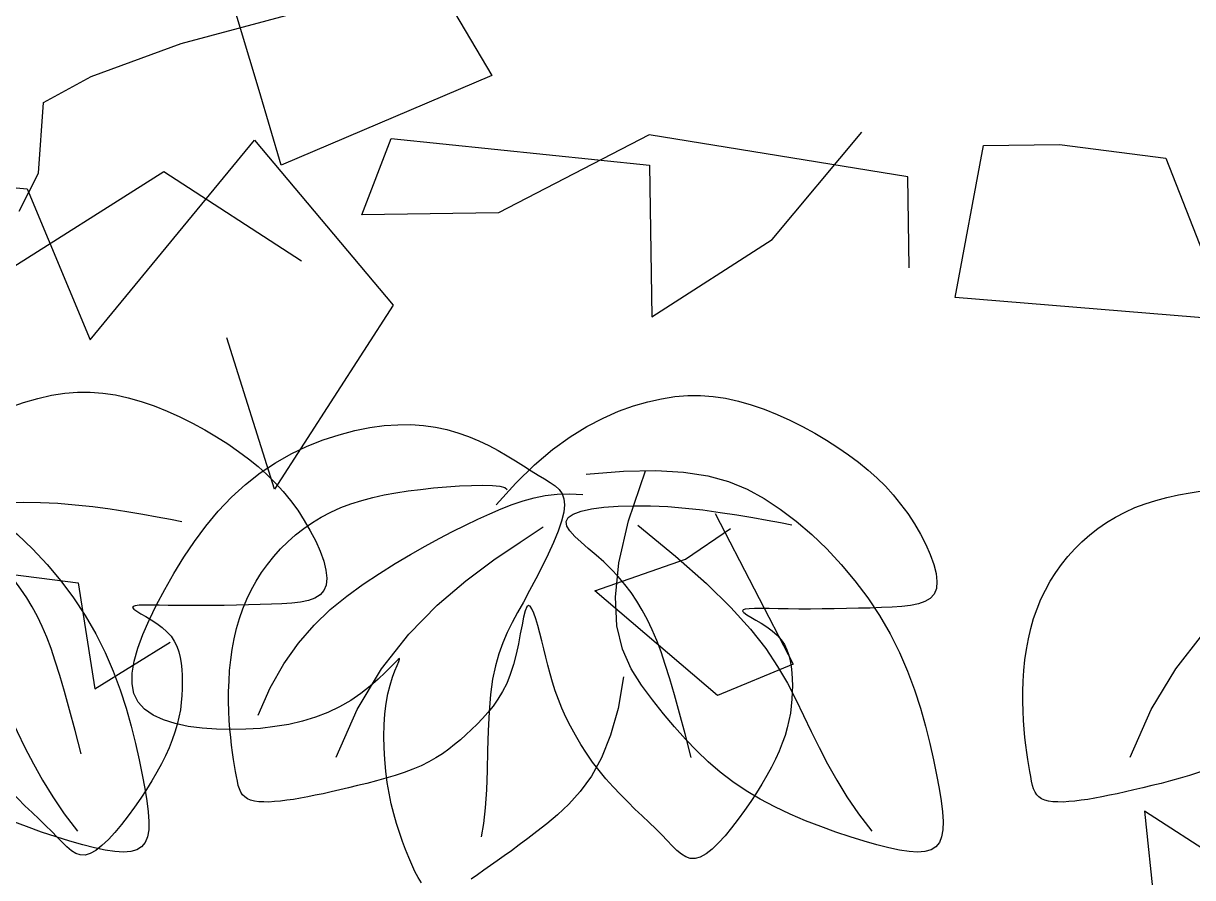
# Model space of a CAD drawing. Extents: x 941299 to 942979, y 2579300 to 2579597.
# Drawn here: x 942865.849 to 942867.081, y 2579507.483 to 2579508.383 of the extents above; entities that cross this region are included whole.
import ezdxf

# ---------------------------------------------------------------- set-up
doc = ezdxf.new("R2010")
doc.units = 0
doc.layers.get('0').update_dxf_attribs({"linetype": 'CONTINUOUS'})
for name, color, linetype in [('fz', 7, 'CONTINUOUS'), ('LH', 94, 'CONTINUOUS'), ('尺寸标注', 2, 'CONTINUOUS'), ('植物', 3, 'CONTINUOUS')]:
    doc.layers.add(name, color=color, linetype=linetype)

# ---------------------------------------------------------------- blocks, each defined once
blk = doc.blocks.new('LIM43')
at = {"color": 98}
for p, q in [((942285.3405, 2579500.7388), (942285.6132, 2579500.7831)), ((942285.4836, 2579500.6729), (942285.3891, 2579500.7861)), ((942285.8852, 2579500.7793), (942285.6127, 2579500.7511)), ((942285.6132, 2579500.7831), (942285.7721, 2579500.7009)), ((942285.9161, 2579500.699), (942285.8852, 2579500.7793)), ((942285.1809, 2579500.773), (942285.0687, 2579500.7585)), ((942285.2609, 2579500.7719), (942285.1809, 2579500.773)), ((942285.2907, 2579500.6116), (942285.2609, 2579500.7719)), ((942286.0292, 2579500.7774), (942285.8828, 2579500.6035)), ((942286.2023, 2579500.5672), (942286.0292, 2579500.7774)), ((942285.0687, 2579500.7585), (942285.019, 2579500.6313)), ((942286.557, 2579500.7542), (942286.2685, 2579500.7261)), ((942285.6127, 2579500.7511), (942285.6105, 2579500.5912)), ((942285.9794, 2579500.6501), (942286.1247, 2579500.7441)), ((942286.1247, 2579500.7441), (942286.331, 2579500.6134)), ((942285.3392, 2579500.6429), (942285.3405, 2579500.7388)), ((942286.2685, 2579500.7261), (942286.2023, 2579500.5672)), ((942285.7721, 2579500.7009), (942285.9161, 2579500.699)), ((942285.6105, 2579500.5912), (942285.4836, 2579500.6729)), ((942284.9543, 2579500.5842), (942285.2907, 2579500.6116)), ((942285.8828, 2579500.6035), (942286.0081, 2579500.4099)), ((942286.0081, 2579500.4099), (942286.0583, 2579500.5691)), ((942285.5437, 2579500.3843), (942285.4615, 2579500.2255)), ((942285.575, 2579500.3359), (942285.5275, 2579500.3685)), ((942285.6706, 2579500.3026), (942285.575, 2579500.3359)), ((942286.3271, 2579500.3256), (942286.2148, 2579500.3112)), ((942286.2148, 2579500.3112), (942286.1973, 2579500.1995)), ((942285.5411, 2579500.1925), (942285.6706, 2579500.3026)), ((942286.1973, 2579500.1995), (942286.118, 2579500.2485)), ((942285.4615, 2579500.2255), (942285.5411, 2579500.1925)), ((942284.946, 2579499.9767), (942285.0913, 2579500.0707)), ((942285.0913, 2579500.0707), (942285.0729, 2579499.8951))]:
    blk.add_line(p, q, dxfattribs=at)
blk = doc.blocks.new('花')
at = {"layer": 'LH', "color": 12}
for p, q in [((0.6241, 0.4688), (0.6123, 0.4652)), ((0.6366, 0.4716), (0.6241, 0.4688)), ((0.6496, 0.4736), (0.6366, 0.4716)), ((0.6634, 0.4747), (0.6496, 0.4736)), ((0.6779, 0.4749), (0.6634, 0.4747)), ((0.6932, 0.4741), (0.6779, 0.4749)), ((0.7092, 0.4722), (0.6932, 0.4741)), ((0.7259, 0.4693), (0.7092, 0.4722)), ((0.7431, 0.4652), (0.7259, 0.4693)), ((0.5901, 0.4561), (0.5797, 0.4507)), ((0.6009, 0.461), (0.5901, 0.4561)), ((0.6123, 0.4652), (0.6009, 0.461)), ((0.7605, 0.4599), (0.7431, 0.4652)), ((0.7779, 0.4533), (0.7605, 0.4599)), ((0.5698, 0.4448), (0.5604, 0.4387)), ((0.5797, 0.4507), (0.5698, 0.4448)), ((0.7953, 0.4454), (0.7779, 0.4533)), ((0.8123, 0.4361), (0.7953, 0.4454)), ((0.5514, 0.4325), (0.5429, 0.4263)), ((0.5604, 0.4387), (0.5514, 0.4325)), ((0.8287, 0.4253), (0.8123, 0.4361)), ((0.5349, 0.4203), (0.5274, 0.4146)), ((0.5429, 0.4263), (0.5349, 0.4203)), ((0.8445, 0.4131), (0.8287, 0.4253)), ((-0.5041, 0.4071), (-0.5172, 0.4041)), ((-0.4909, 0.4092), (-0.5041, 0.4071)), ((-0.4776, 0.4103), (-0.4909, 0.4092)), ((-0.4639, 0.4103), (-0.4776, 0.4103)), ((-0.4498, 0.4093), (-0.4639, 0.4103)), ((-0.4351, 0.4072), (-0.4498, 0.4093)), ((-0.4197, 0.4041), (-0.4351, 0.4072)), ((0.5205, 0.4095), (0.5141, 0.4049)), ((0.5274, 0.4146), (0.5205, 0.4095)), ((0.8595, 0.3996), (0.8445, 0.4131)), ((-0.5435, 0.395), (-0.5567, 0.3892)), ((-0.5303, 0.4), (-0.5435, 0.395)), ((-0.5172, 0.4041), (-0.5303, 0.4)), ((-0.4036, 0.3998), (-0.4197, 0.4041)), ((-0.3867, 0.3941), (-0.4036, 0.3998)), ((0.3674, 0.3998), (0.3425, 0.3937)), ((0.3964, 0.4039), (0.3674, 0.3998)), ((0.4303, 0.4061), (0.3964, 0.4039)), ((0.4295, 0.3534), (0.4075, 0.4044)), ((0.47, 0.4062), (0.4303, 0.4061)), ((0.5035, 0.3966), (0.4996, 0.3924)), ((0.5084, 0.4007), (0.5035, 0.3966)), ((0.5141, 0.4049), (0.5084, 0.4007)), ((0.8738, 0.3851), (0.8595, 0.3996)), ((-0.5698, 0.3826), (-0.5828, 0.3754)), ((-0.5567, 0.3892), (-0.5698, 0.3826)), ((-0.369, 0.3867), (-0.3867, 0.3941)), ((-0.3504, 0.3772), (-0.369, 0.3867)), ((0.321, 0.3859), (0.3021, 0.3764)), ((0.3425, 0.3937), (0.321, 0.3859)), ((0.4891, 0.387), (0.4751, 0.385)), ((0.5023, 0.3878), (0.4891, 0.387)), ((0.4954, 0.3823), (0.4953, 0.3759)), ((0.4969, 0.3877), (0.4954, 0.3823)), ((0.4996, 0.3924), (0.4969, 0.3877)), ((0.5147, 0.3874), (0.5023, 0.3878)), ((0.5267, 0.3861), (0.5147, 0.3874)), ((0.5385, 0.3838), (0.5267, 0.3861)), ((0.5503, 0.3808), (0.5385, 0.3838)), ((0.8872, 0.3699), (0.8738, 0.3851)), ((-0.5828, 0.3754), (-0.5955, 0.3677)), ((-0.331, 0.3653), (-0.3504, 0.3772)), ((0.3021, 0.3764), (0.2851, 0.3652)), ((0.4953, 0.3759), (0.4968, 0.3682)), ((0.5622, 0.3771), (0.5503, 0.3808)), ((0.5745, 0.373), (0.5622, 0.3771)), ((0.5875, 0.3683), (0.5745, 0.373)), ((0.8998, 0.3542), (0.8872, 0.3699)), ((-0.6078, 0.3596), (-0.6196, 0.3512)), ((-0.5955, 0.3677), (-0.6078, 0.3596)), ((-0.3106, 0.3508), (-0.331, 0.3653)), ((0.2851, 0.3652), (0.2691, 0.3526)), ((0.4968, 0.3682), (0.5, 0.3591)), ((0.5, 0.3591), (0.5045, 0.3487)), ((0.601, 0.3633), (0.5875, 0.3683)), ((0.6152, 0.3577), (0.601, 0.3633)), ((0.63, 0.3515), (0.6152, 0.3577)), ((-0.6196, 0.3512), (-0.6308, 0.3427)), ((-0.2893, 0.3332), (-0.3106, 0.3508)), ((0.2691, 0.3526), (0.2535, 0.3385)), ((0.4201, 0.348), (0.3832, 0.3123)), ((0.4433, 0.3104), (0.4295, 0.3534)), ((0.5045, 0.3487), (0.5103, 0.3374)), ((0.6454, 0.3448), (0.63, 0.3515)), ((0.9116, 0.3382), (0.8998, 0.3542)), ((-0.6414, 0.334), (-0.6512, 0.3253)), ((-0.6308, 0.3427), (-0.6414, 0.334)), ((-0.267, 0.3124), (-0.2893, 0.3332)), ((-0.2646, 0.333), (-0.2724, 0.3315)), ((-0.2545, 0.3341), (-0.2646, 0.333)), ((-0.2428, 0.3349), (-0.2545, 0.3341)), ((-0.2299, 0.3354), (-0.2428, 0.3349)), ((-0.2163, 0.3356), (-0.2299, 0.3354)), ((-0.2025, 0.3355), (-0.2163, 0.3356)), ((-0.1889, 0.3352), (-0.2025, 0.3355)), ((-0.1756, 0.3347), (-0.1889, 0.3352)), ((-0.1627, 0.3338), (-0.1756, 0.3347)), ((-0.1502, 0.3326), (-0.1627, 0.3338)), ((0.2535, 0.3385), (0.2384, 0.3231)), ((0.5103, 0.3374), (0.5169, 0.3254)), ((0.6615, 0.3373), (0.6454, 0.3448)), ((0.6782, 0.3292), (0.6615, 0.3373)), ((0.9225, 0.3222), (0.9116, 0.3382)), ((-0.6512, 0.3253), (-0.6605, 0.3163)), ((-0.2776, 0.3296), (-0.2796, 0.3273)), ((-0.2724, 0.3315), (-0.2776, 0.3296)), ((-0.1379, 0.3309), (-0.1502, 0.3326)), ((-0.1261, 0.3288), (-0.1379, 0.3309)), ((-0.1145, 0.3262), (-0.1261, 0.3288)), ((-0.1034, 0.323), (-0.1145, 0.3262)), ((-0.0926, 0.3192), (-0.1034, 0.323)), ((0.2384, 0.3231), (0.2238, 0.3066)), ((0.5169, 0.3254), (0.5242, 0.3132)), ((0.6956, 0.3202), (0.6782, 0.3292)), ((0.9325, 0.3065), (0.9225, 0.3222)), ((-0.6605, 0.3163), (-0.6691, 0.3072)), ((-0.0822, 0.3148), (-0.0926, 0.3192)), ((-0.0723, 0.3098), (-0.0822, 0.3148)), ((-0.0627, 0.3043), (-0.0723, 0.3098)), ((0.3832, 0.3123), (0.3533, 0.281)), ((0.45, 0.2744), (0.4433, 0.3104)), ((0.5242, 0.3132), (0.5318, 0.3009)), ((0.7136, 0.3104), (0.6956, 0.3202)), ((0.732, 0.2992), (0.7136, 0.3104)), ((-0.6772, 0.2977), (-0.6847, 0.2879)), ((-0.6691, 0.3072), (-0.6772, 0.2977)), ((-0.4289, 0.2977), (-0.447, 0.2954)), ((-0.4114, 0.2993), (-0.4289, 0.2977)), ((-0.3949, 0.3002), (-0.4114, 0.2993)), ((-0.3799, 0.3003), (-0.3949, 0.3002)), ((-0.3666, 0.2996), (-0.3799, 0.3003)), ((-0.3555, 0.2981), (-0.3666, 0.2996)), ((-0.3469, 0.2958), (-0.3555, 0.2981)), ((-0.3413, 0.2926), (-0.3469, 0.2958)), ((-0.0535, 0.2983), (-0.0627, 0.3043)), ((-0.0448, 0.2918), (-0.0535, 0.2983)), ((0.2238, 0.3066), (0.21, 0.2891)), ((0.5318, 0.3009), (0.5395, 0.2889)), ((0.7506, 0.2864), (0.732, 0.2992)), ((0.9415, 0.2913), (0.9325, 0.3065)), ((-0.6847, 0.2879), (-0.6917, 0.2777)), ((-0.5016, 0.2848), (-0.5189, 0.2807)), ((-0.4836, 0.2888), (-0.5016, 0.2848)), ((-0.4653, 0.2923), (-0.4836, 0.2888)), ((-0.447, 0.2954), (-0.4653, 0.2923)), ((-0.342, 0.2784), (-0.3393, 0.2838)), ((-0.3389, 0.2886), (-0.3413, 0.2926)), ((-0.3393, 0.2838), (-0.3389, 0.2886)), ((-0.2887, 0.2709), (-0.3142, 0.2852)), ((-0.0365, 0.2849), (-0.0448, 0.2918)), ((-0.0287, 0.2775), (-0.0365, 0.2849)), ((0.21, 0.2891), (0.1971, 0.2707)), ((0.5395, 0.2889), (0.547, 0.2775)), ((0.7689, 0.2715), (0.7506, 0.2864)), ((0.9494, 0.2767), (0.9415, 0.2913)), ((-0.6917, 0.2777), (-0.6983, 0.267)), ((-0.5503, 0.2725), (-0.5639, 0.2687)), ((-0.5352, 0.2765), (-0.5503, 0.2725)), ((-0.5189, 0.2807), (-0.5352, 0.2765)), ((-0.3528, 0.2656), (-0.3467, 0.2722)), ((-0.3467, 0.2722), (-0.342, 0.2784)), ((-0.0214, 0.2698), (-0.0287, 0.2775)), ((0.3533, 0.281), (0.3296, 0.2535)), ((0.4509, 0.2443), (0.45, 0.2744)), ((0.547, 0.2775), (0.554, 0.2669)), ((0.7869, 0.254), (0.7689, 0.2715)), ((0.9559, 0.2627), (0.9494, 0.2767)), ((-0.6983, 0.267), (-0.7044, 0.2558)), ((-0.5639, 0.2687), (-0.5755, 0.2654)), ((-0.3598, 0.2584), (-0.3528, 0.2656)), ((-0.2597, 0.2546), (-0.2887, 0.2709)), ((-0.0145, 0.2617), (-0.0214, 0.2698)), ((-0.0081, 0.2531), (-0.0145, 0.2617)), ((0.1971, 0.2707), (0.1851, 0.2516)), ((0.554, 0.2669), (0.5606, 0.2568)), ((0.9608, 0.2496), (0.9559, 0.2627)), ((-0.7044, 0.2558), (-0.7098, 0.2444)), ((-0.3749, 0.2429), (-0.3674, 0.2508)), ((-0.3674, 0.2508), (-0.3598, 0.2584)), ((-0.2285, 0.2353), (-0.2597, 0.2546)), ((-0.0021, 0.2443), (-0.0081, 0.2531)), ((0.1851, 0.2516), (0.1743, 0.232)), ((0.3296, 0.2535), (0.311, 0.2291)), ((0.5606, 0.2568), (0.5668, 0.2468)), ((0.5668, 0.2468), (0.5724, 0.2364)), ((0.8042, 0.2335), (0.7869, 0.254)), ((0.964, 0.2372), (0.9608, 0.2496)), ((-0.7098, 0.2444), (-0.7146, 0.2331)), ((-0.3887, 0.2263), (-0.382, 0.2348)), ((-0.382, 0.2348), (-0.3749, 0.2429)), ((-0.1961, 0.2122), (-0.2285, 0.2353)), ((0.0033, 0.235), (-0.0021, 0.2443)), ((0.0082, 0.2254), (0.0033, 0.235)), ((0.4471, 0.2192), (0.4509, 0.2443)), ((0.5724, 0.2364), (0.5775, 0.2253)), ((0.9651, 0.2258), (0.964, 0.2372)), ((-0.7184, 0.222), (-0.7212, 0.2114)), ((-0.7146, 0.2331), (-0.7184, 0.222)), ((-0.395, 0.2175), (-0.3887, 0.2263)), ((0.0127, 0.2155), (0.0082, 0.2254)), ((0.1743, 0.232), (0.1648, 0.2119)), ((0.311, 0.2291), (0.2967, 0.2074)), ((0.5775, 0.2253), (0.582, 0.2129)), ((0.682, 0.2284), (0.682, 0.2291)), ((0.682, 0.2291), (0.6836, 0.2281)), ((0.6831, 0.2259), (0.682, 0.2284)), ((0.6852, 0.222), (0.6831, 0.2259)), ((0.6836, 0.2281), (0.6869, 0.2253)), ((0.688, 0.2166), (0.6852, 0.222)), ((0.6869, 0.2253), (0.6919, 0.221)), ((0.8205, 0.2097), (0.8042, 0.2335)), ((0.964, 0.2155), (0.9651, 0.2258)), ((-0.7212, 0.2114), (-0.7228, 0.2017)), ((-0.4008, 0.2084), (-0.395, 0.2175)), ((-0.1637, 0.1842), (-0.1961, 0.2122)), ((0.0166, 0.2052), (0.0127, 0.2155)), ((0.1648, 0.2119), (0.1566, 0.1916)), ((0.4399, 0.198), (0.4471, 0.2192)), ((0.582, 0.2129), (0.5861, 0.1991)), ((0.6911, 0.2099), (0.688, 0.2166)), ((0.6944, 0.202), (0.6911, 0.2099)), ((0.6919, 0.221), (0.6984, 0.2155)), ((0.6984, 0.2155), (0.7063, 0.2092)), ((0.8356, 0.182), (0.8205, 0.2097)), ((0.9605, 0.2062), (0.964, 0.2155)), ((-0.7228, 0.2017), (-0.723, 0.1931)), ((-0.4111, 0.1888), (-0.4061, 0.1988)), ((-0.4061, 0.1988), (-0.4008, 0.2084)), ((-0.297, 0.1952), (-0.2954, 0.2)), ((-0.2954, 0.2), (-0.2937, 0.203)), ((-0.2937, 0.203), (-0.2919, 0.2039)), ((-0.2919, 0.2039), (-0.29, 0.2024)), ((-0.29, 0.2024), (-0.288, 0.1984)), ((-0.288, 0.1984), (-0.2858, 0.1921)), ((0.02, 0.1945), (0.0166, 0.2052)), ((0.2967, 0.2074), (0.2857, 0.1875)), ((0.4305, 0.1797), (0.4399, 0.198)), ((0.5861, 0.1991), (0.5896, 0.1832)), ((0.6974, 0.1929), (0.6944, 0.202)), ((0.7063, 0.2092), (0.7154, 0.2025)), ((0.7154, 0.2025), (0.7257, 0.1957)), ((0.9459, 0.1911), (0.9544, 0.1981)), ((0.9544, 0.1981), (0.9605, 0.2062)), ((-0.723, 0.1931), (-0.7218, 0.1859)), ((-0.7218, 0.1859), (-0.7189, 0.1803)), ((-0.4157, 0.1784), (-0.4111, 0.1888)), ((-0.3001, 0.1819), (-0.2986, 0.1891)), ((-0.2986, 0.1891), (-0.297, 0.1952)), ((-0.2858, 0.1921), (-0.2835, 0.184)), ((0.023, 0.1837), (0.02, 0.1945)), ((0.1566, 0.1916), (0.1498, 0.1712)), ((0.2857, 0.1875), (0.277, 0.169)), ((0.4485, 0.19), (0.4569, 0.1573)), ((0.7001, 0.1829), (0.6974, 0.1929)), ((0.7257, 0.1957), (0.737, 0.1893)), ((0.737, 0.1893), (0.7492, 0.1834)), ((0.9234, 0.1803), (0.9355, 0.1852)), ((0.9355, 0.1852), (0.9459, 0.1911)), ((-0.7189, 0.1803), (-0.7145, 0.1761)), ((-0.7145, 0.1761), (-0.7087, 0.1731)), ((-0.7087, 0.1731), (-0.7016, 0.1713)), ((-0.6383, 0.1719), (-0.6256, 0.1727)), ((-0.6256, 0.1727), (-0.6128, 0.1735)), ((-0.6128, 0.1735), (-0.6001, 0.1744)), ((-0.6001, 0.1744), (-0.5877, 0.1754)), ((-0.5877, 0.1754), (-0.5757, 0.1764)), ((-0.5757, 0.1764), (-0.5644, 0.1774)), ((-0.5644, 0.1774), (-0.5539, 0.1785)), ((-0.5539, 0.1785), (-0.5445, 0.1794)), ((-0.5445, 0.1794), (-0.5362, 0.1803)), ((-0.5362, 0.1803), (-0.5291, 0.1808)), ((-0.5291, 0.1808), (-0.5235, 0.1811)), ((-0.5204, 0.175), (-0.5245, 0.1721)), ((-0.5235, 0.1811), (-0.5194, 0.181)), ((-0.5176, 0.1774), (-0.5204, 0.175)), ((-0.5194, 0.181), (-0.517, 0.1804)), ((-0.5164, 0.1792), (-0.5176, 0.1774)), ((-0.517, 0.1804), (-0.5164, 0.1792)), ((-0.4198, 0.1674), (-0.4157, 0.1784)), ((-0.3029, 0.1655), (-0.3015, 0.1739)), ((-0.3015, 0.1739), (-0.3001, 0.1819)), ((-0.2835, 0.184), (-0.2809, 0.1747)), ((-0.2809, 0.1747), (-0.278, 0.1644)), ((-0.1322, 0.1503), (-0.1637, 0.1842)), ((0.0254, 0.1727), (0.023, 0.1837)), ((0.0275, 0.1617), (0.0254, 0.1727)), ((0.42, 0.1633), (0.4305, 0.1797)), ((0.5896, 0.1832), (0.5926, 0.1651)), ((0.7023, 0.1721), (0.7001, 0.1829)), ((0.7492, 0.1834), (0.762, 0.1786)), ((0.762, 0.1786), (0.7756, 0.1747)), ((0.7756, 0.1747), (0.7896, 0.1717)), ((0.8805, 0.1708), (0.8956, 0.1732)), ((0.8956, 0.1732), (0.91, 0.1763)), ((0.91, 0.1763), (0.9234, 0.1803)), ((-0.7016, 0.1713), (-0.6933, 0.1703)), ((-0.6933, 0.1703), (-0.6839, 0.17)), ((-0.6839, 0.17), (-0.6736, 0.1701)), ((-0.6736, 0.1701), (-0.6625, 0.1706)), ((-0.6625, 0.1706), (-0.6506, 0.1712)), ((-0.6506, 0.1712), (-0.6383, 0.1719)), ((-0.5404, 0.1604), (-0.5457, 0.1558)), ((-0.5348, 0.1647), (-0.5404, 0.1604)), ((-0.5294, 0.1686), (-0.5348, 0.1647)), ((-0.5245, 0.1721), (-0.5294, 0.1686)), ((-0.4236, 0.1558), (-0.4198, 0.1674)), ((-0.3042, 0.1569), (-0.3029, 0.1655)), ((-0.278, 0.1644), (-0.2747, 0.1537)), ((0.0291, 0.1507), (0.0275, 0.1617)), ((0.1498, 0.1712), (0.1441, 0.1509)), ((0.277, 0.169), (0.2696, 0.1513)), ((0.4096, 0.1478), (0.42, 0.1633)), ((0.5926, 0.1651), (0.5952, 0.1453)), ((0.704, 0.1607), (0.7023, 0.1721)), ((0.7053, 0.1487), (0.704, 0.1607)), ((0.7896, 0.1717), (0.8042, 0.1696)), ((0.8042, 0.1696), (0.8191, 0.1684)), ((0.8191, 0.1684), (0.8343, 0.1679)), ((0.8343, 0.1679), (0.8496, 0.1682)), ((0.8496, 0.1682), (0.8651, 0.1692)), ((0.8651, 0.1692), (0.8805, 0.1708)), ((-0.5504, 0.1509), (-0.5543, 0.1457)), ((-0.5457, 0.1558), (-0.5504, 0.1509)), ((-0.4272, 0.1434), (-0.4236, 0.1558)), ((-0.3071, 0.1393), (-0.3056, 0.1482)), ((-0.3056, 0.1482), (-0.3042, 0.1569)), ((-0.2747, 0.1537), (-0.2711, 0.1431)), ((-0.1029, 0.1097), (-0.1322, 0.1503)), ((0.0304, 0.1399), (0.0291, 0.1507)), ((0.1441, 0.1509), (0.1395, 0.1311)), ((0.2696, 0.1513), (0.2628, 0.1338)), ((0.4569, 0.1573), (0.4671, 0.1299)), ((0.7061, 0.1365), (0.7053, 0.1487)), ((-0.5573, 0.1403), (-0.5595, 0.1347)), ((-0.5543, 0.1457), (-0.5573, 0.1403)), ((-0.4305, 0.1297), (-0.4272, 0.1434)), ((-0.3087, 0.1303), (-0.3071, 0.1393)), ((-0.2711, 0.1431), (-0.2669, 0.1331)), ((0.0313, 0.1293), (0.0304, 0.1399)), ((0.3992, 0.1331), (0.4096, 0.1478)), ((0.5952, 0.1453), (0.5976, 0.1247)), ((0.7065, 0.1242), (0.7061, 0.1365)), ((-0.5611, 0.1289), (-0.5621, 0.1228)), ((-0.5595, 0.1347), (-0.5611, 0.1289)), ((-0.4339, 0.1144), (-0.4305, 0.1297)), ((-0.3105, 0.1212), (-0.3087, 0.1303)), ((-0.2669, 0.1331), (-0.2623, 0.1239)), ((-0.2623, 0.1239), (-0.2572, 0.1156)), ((0.0319, 0.1191), (0.0313, 0.1293)), ((0.1395, 0.1311), (0.1357, 0.1118)), ((0.2628, 0.1338), (0.2561, 0.1163)), ((0.3887, 0.1192), (0.3992, 0.1331)), ((0.4671, 0.1299), (0.4785, 0.1072)), ((0.5976, 0.1247), (0.5999, 0.1039)), ((0.7064, 0.112), (0.7065, 0.1242)), ((-0.5626, 0.1166), (-0.5627, 0.1101)), ((-0.5621, 0.1228), (-0.5626, 0.1166)), ((-0.4374, 0.0971), (-0.4339, 0.1144)), ((-0.3152, 0.1025), (-0.3127, 0.112)), ((-0.3127, 0.112), (-0.3105, 0.1212)), ((-0.2572, 0.1156), (-0.2517, 0.108)), ((0.0323, 0.1094), (0.0319, 0.1191)), ((0.1357, 0.1118), (0.1327, 0.0934)), ((0.2561, 0.1163), (0.2492, 0.0987)), ((0.378, 0.106), (0.3887, 0.1192)), ((0.7059, 0.1), (0.7064, 0.112)), ((-0.5627, 0.1101), (-0.5625, 0.1035)), ((-0.5625, 0.1035), (-0.5621, 0.0967)), ((-0.3181, 0.0929), (-0.3152, 0.1025)), ((-0.2517, 0.108), (-0.246, 0.1012)), ((-0.246, 0.1012), (-0.24, 0.0949)), ((-0.0767, 0.0613), (-0.1029, 0.1097)), ((0.0322, 0.0913), (0.0324, 0.1001)), ((0.0324, 0.1001), (0.0323, 0.1094)), ((0.2492, 0.0987), (0.2418, 0.081)), ((0.3669, 0.0935), (0.378, 0.106)), ((0.4785, 0.1072), (0.4909, 0.0886)), ((0.5999, 0.1039), (0.6024, 0.0837)), ((0.7049, 0.0884), (0.7059, 0.1)), ((-0.5621, 0.0967), (-0.5614, 0.0897)), ((-0.5614, 0.0897), (-0.5605, 0.0825)), ((-0.4411, 0.0775), (-0.4374, 0.0971)), ((-0.3216, 0.0832), (-0.3181, 0.0929)), ((-0.24, 0.0949), (-0.2338, 0.0891)), ((-0.2338, 0.0891), (-0.2276, 0.0837)), ((0.032, 0.083), (0.0322, 0.0913)), ((0.1327, 0.0934), (0.1303, 0.076)), ((0.3553, 0.0816), (0.3669, 0.0935)), ((0.4909, 0.0886), (0.5039, 0.0735)), ((0.7035, 0.0772), (0.7049, 0.0884)), ((-0.5605, 0.0825), (-0.5592, 0.0752)), ((-0.5592, 0.0752), (-0.5576, 0.0678)), ((-0.4452, 0.0553), (-0.4411, 0.0775)), ((-0.3255, 0.0733), (-0.3216, 0.0832)), ((-0.2276, 0.0837), (-0.2213, 0.0785)), ((-0.2213, 0.0785), (-0.215, 0.0735)), ((0.0311, 0.068), (0.0316, 0.0753)), ((0.0316, 0.0753), (0.032, 0.083)), ((0.1303, 0.076), (0.1284, 0.0599)), ((0.2418, 0.081), (0.2336, 0.063)), ((0.343, 0.0704), (0.3553, 0.0816)), ((0.6024, 0.0837), (0.6051, 0.0649)), ((0.7018, 0.0664), (0.7035, 0.0772)), ((-0.5576, 0.0678), (-0.5555, 0.0603)), ((-0.3347, 0.0534), (-0.3299, 0.0634)), ((-0.3299, 0.0634), (-0.3255, 0.0733)), ((-0.215, 0.0735), (-0.2087, 0.0688)), ((-0.2087, 0.0688), (-0.2022, 0.0642)), ((-0.2022, 0.0642), (-0.1956, 0.0598)), ((0.0306, 0.0614), (0.0311, 0.068)), ((0.2336, 0.063), (0.2243, 0.0446)), ((0.3298, 0.0598), (0.343, 0.0704)), ((0.5039, 0.0735), (0.5169, 0.0613)), ((0.6051, 0.0649), (0.6083, 0.0483)), ((0.6997, 0.0561), (0.7018, 0.0664)), ((-0.5555, 0.0603), (-0.553, 0.0526)), ((-0.553, 0.0526), (-0.55, 0.0448)), ((-0.4497, 0.0301), (-0.4452, 0.0553)), ((-0.34, 0.0436), (-0.3347, 0.0534)), ((-0.1956, 0.0598), (-0.1886, 0.0557)), ((-0.1886, 0.0557), (-0.1813, 0.0518)), ((-0.1813, 0.0518), (-0.1735, 0.0483)), ((0.0291, 0.0448), (0.0296, 0.0498)), ((0.0296, 0.0498), (0.0301, 0.0553)), ((0.0301, 0.0553), (0.0306, 0.0614)), ((0.1284, 0.0599), (0.1269, 0.0452)), ((0.3009, 0.0403), (0.3157, 0.0498)), ((0.3157, 0.0498), (0.3298, 0.0598)), ((0.5169, 0.0613), (0.5297, 0.0512)), ((0.5297, 0.0512), (0.5418, 0.0427)), ((0.6975, 0.0462), (0.6997, 0.0561)), ((-0.55, 0.0448), (-0.5465, 0.0369)), ((-0.3456, 0.0338), (-0.34, 0.0436)), ((-0.1735, 0.0483), (-0.1652, 0.045)), ((-0.1652, 0.045), (-0.1563, 0.0421)), ((-0.1563, 0.0421), (-0.1469, 0.0394)), ((-0.1469, 0.0394), (-0.1371, 0.0371)), ((-0.1371, 0.0371), (-0.1271, 0.0349)), ((0.0276, 0.0365), (0.0285, 0.0404)), ((0.0285, 0.0404), (0.0291, 0.0448)), ((0.1269, 0.0452), (0.1258, 0.032)), ((0.2243, 0.0446), (0.2137, 0.0259)), ((0.2856, 0.0315), (0.3009, 0.0403)), ((0.5418, 0.0427), (0.553, 0.0353)), ((0.6083, 0.0483), (0.6121, 0.0346)), ((0.6951, 0.0368), (0.6975, 0.0462)), ((-0.5465, 0.0369), (-0.5425, 0.0289)), ((-0.5425, 0.0289), (-0.538, 0.0208)), ((-0.3517, 0.0243), (-0.3456, 0.0338)), ((-0.1271, 0.0349), (-0.1169, 0.033)), ((-0.1169, 0.033), (-0.1068, 0.0312)), ((-0.1068, 0.0312), (-0.0968, 0.0296)), ((-0.0968, 0.0296), (-0.087, 0.0281)), ((-0.087, 0.0281), (-0.0776, 0.0267)), ((-0.0776, 0.0267), (-0.0685, 0.0254)), ((-0.0685, 0.0254), (-0.0598, 0.0242)), ((0.0168, 0.0238), (0.0201, 0.0256)), ((0.0201, 0.0256), (0.0228, 0.0277)), ((0.0228, 0.0277), (0.0248, 0.0302)), ((0.0248, 0.0302), (0.0264, 0.0331)), ((0.0264, 0.0331), (0.0276, 0.0365)), ((0.1258, 0.032), (0.1253, 0.0203)), ((0.2137, 0.0259), (0.2013, 0.0065)), ((0.2701, 0.0232), (0.2856, 0.0315)), ((0.553, 0.0353), (0.5633, 0.0287)), ((0.5633, 0.0287), (0.5727, 0.0228)), ((0.6899, 0.0194), (0.6925, 0.0279)), ((0.6925, 0.0279), (0.6951, 0.0368)), ((-0.538, 0.0208), (-0.533, 0.0126)), ((-0.533, 0.0126), (-0.5275, 0.0043)), ((-0.3649, 0.0059), (-0.3581, 0.015)), ((-0.3581, 0.015), (-0.3517, 0.0243)), ((-0.0598, 0.0242), (-0.0514, 0.0232)), ((-0.0514, 0.0232), (-0.0434, 0.0222)), ((-0.0434, 0.0222), (-0.0357, 0.0214)), ((-0.0357, 0.0214), (-0.0283, 0.0208)), ((-0.0283, 0.0208), (-0.0213, 0.0204)), ((-0.0213, 0.0204), (-0.0145, 0.0201)), ((-0.0145, 0.0201), (-0.0082, 0.0201)), ((-0.0082, 0.0201), (-0.0022, 0.0202)), ((-0.0022, 0.0202), (0.0033, 0.0207)), ((0.0033, 0.0207), (0.0084, 0.0214)), ((0.0084, 0.0214), (0.0129, 0.0225)), ((0.0129, 0.0225), (0.0168, 0.0238)), ((0.1253, 0.0203), (0.1255, 0.0101)), ((0.2392, 0.0086), (0.2545, 0.0156)), ((0.2545, 0.0156), (0.2701, 0.0232)), ((0.5727, 0.0228), (0.5814, 0.0174)), ((0.5814, 0.0174), (0.5896, 0.0126)), ((0.5896, 0.0126), (0.5974, 0.008)), ((0.6873, 0.0115), (0.6899, 0.0194)), ((-0.5275, 0.0043), (-0.5215, -0.0042)), ((-0.3719, -0.0028), (-0.3649, 0.0059)), ((0.1255, 0.0101), (0.1265, 0.0014)), ((0.1265, 0.0014), (0.1284, -0.0058)), ((0.2103, -0.0035), (0.2244, 0.0022)), ((0.2244, 0.0022), (0.2392, 0.0086)), ((0.5974, 0.008), (0.6048, 0.0037)), ((0.6048, 0.0037), (0.6121, -0.0006)), ((0.6817, -0.0025), (0.6845, 0.0041)), ((0.6845, 0.0041), (0.6873, 0.0115)), ((-0.5215, -0.0042), (-0.5151, -0.0128)), ((-0.386, -0.0193), (-0.379, -0.0112)), ((-0.379, -0.0112), (-0.3719, -0.0028)), ((0.1284, -0.0058), (0.1313, -0.0115)), ((0.1313, -0.0115), (0.1354, -0.0157)), ((0.185, -0.0127), (0.1971, -0.0085)), ((0.1971, -0.0085), (0.2103, -0.0035)), ((0.6121, -0.0006), (0.6193, -0.0049)), ((0.6193, -0.0049), (0.6263, -0.009)), ((0.6786, -0.0084), (0.6817, -0.0025)), ((-0.5151, -0.0128), (-0.5083, -0.0215)), ((-0.5083, -0.0215), (-0.501, -0.0304)), ((-0.393, -0.0271), (-0.386, -0.0193)), ((0.1354, -0.0157), (0.1407, -0.0184)), ((0.1407, -0.0184), (0.1473, -0.0196)), ((0.1473, -0.0196), (0.155, -0.0196)), ((0.155, -0.0196), (0.1639, -0.0183)), ((0.1639, -0.0183), (0.1739, -0.016)), ((0.1739, -0.016), (0.185, -0.0127)), ((-0.501, -0.0304), (-0.4935, -0.0391)), ((-0.406, -0.0418), (-0.3997, -0.0346)), ((-0.3997, -0.0346), (-0.393, -0.0271)), ((-0.4935, -0.0391), (-0.4858, -0.0475)), ((-0.4858, -0.0475), (-0.4782, -0.0552)), ((-0.4171, -0.0551), (-0.4119, -0.0486)), ((-0.4119, -0.0486), (-0.406, -0.0418)), ((-0.4782, -0.0552), (-0.4707, -0.0622)), ((-0.4264, -0.0663), (-0.4219, -0.061)), ((-0.4219, -0.061), (-0.4171, -0.0551)), ((-0.4707, -0.0622), (-0.4634, -0.068)), ((-0.4634, -0.068), (-0.4567, -0.0725)), ((-0.4567, -0.0725), (-0.4504, -0.0754)), ((-0.4352, -0.0739), (-0.4308, -0.0707)), ((-0.4308, -0.0707), (-0.4264, -0.0663)), ((-0.4504, -0.0754), (-0.4449, -0.0765)), ((-0.4449, -0.0765), (-0.4398, -0.0759)), ((-0.4398, -0.0759), (-0.4352, -0.0739))]:
    blk.add_line(p, q, dxfattribs=at)
blk = doc.blocks.new('A$C3A3013BA')
at = {"layer": '植物', "color": 3}
for p, q in [((5815.2, 9028.6), (5870.4, 8955)), ((6385.7, 9028.6), (6367.3, 8863.1)), ((6864.1, 8918.2), (6385.7, 9028.6)), ((5870.4, 8955), (5907.2, 8807.9)), ((6808.9, 8771.1), (6864.1, 8918.2)), ((6367.3, 8863.1), (6330.5, 8550.5)), ((5907.2, 8807.9), (6017.6, 8771.1)), ((6017.6, 8771.1), (6220, 8734.4)), ((6220, 8734.4), (6643.3, 8697.6))]:
    blk.add_line(p, q, dxfattribs=at)

msp = doc.modelspace()

# ---------------------------------------------------------------- block references
at = {"layer": 'fz', "xscale": -1}
msp.add_blockref('LIM43', (1885152.12191, 7.48248), dxfattribs=at)
at = {"layer": '尺寸标注', "xscale": -1, "rotation": 4.769924570511499}
for p in [(942865.46465, 2579507.54594), (942866.10751, 2579507.54234), (942866.94443, 2579507.54234)]:
    msp.add_blockref('花', p, dxfattribs=at)
at = {"layer": '植物', "color": 4, "xscale": -0.0004915198598262674, "yscale": 0.0004915198660455644, "zscale": 0.0004915200000000004, "rotation": 189.9999925261188}
msp.add_blockref('A$C3A3013BA', (942862.25922, 2579512.05902), dxfattribs=at)

doc.saveas('drawing.dxf')
